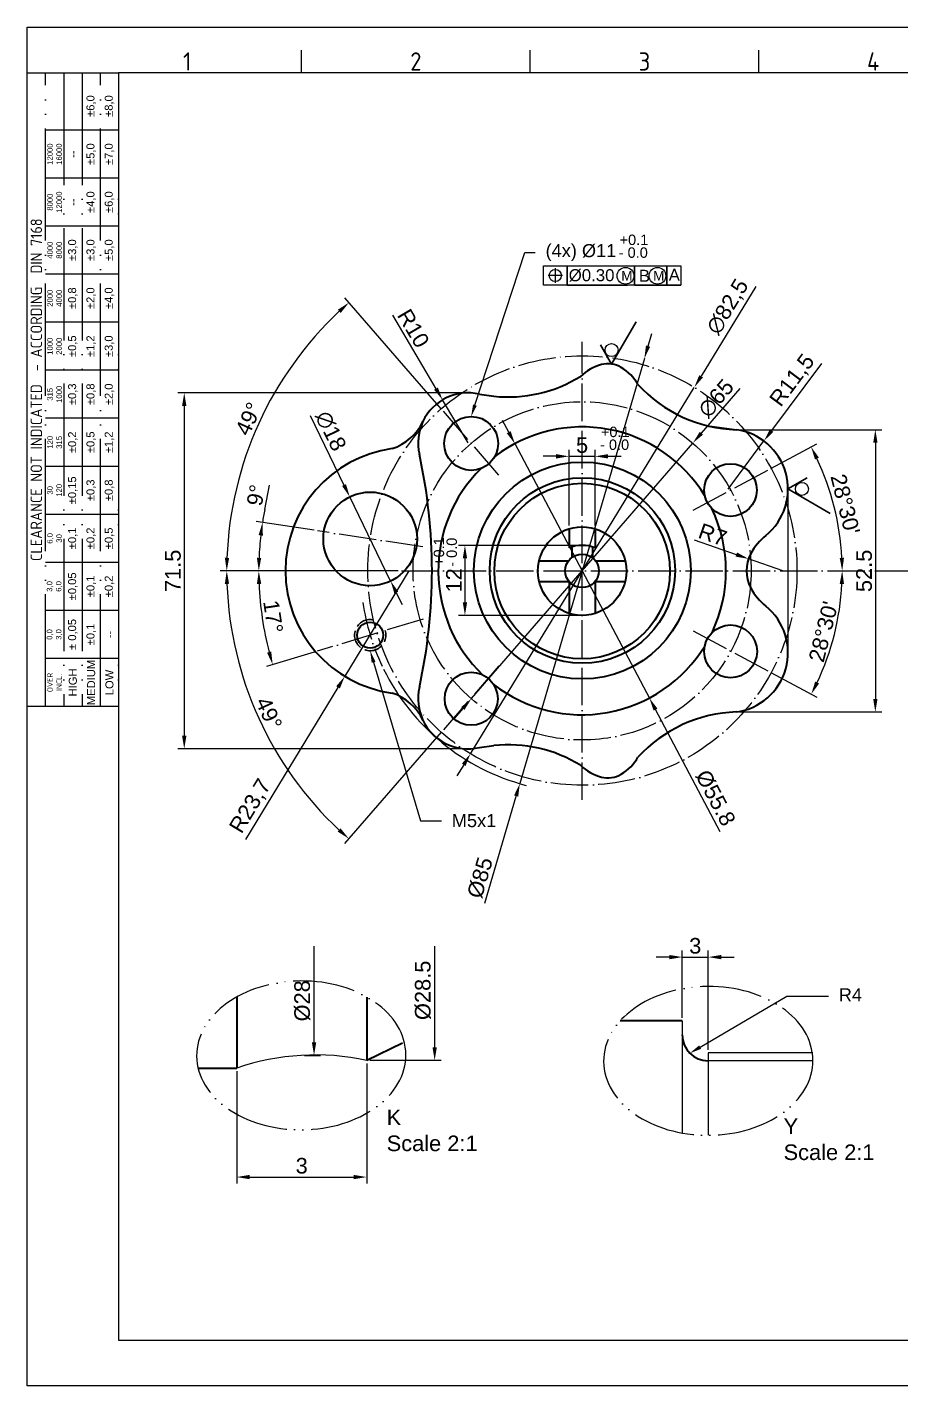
# Model space of a CAD drawing. Header units: millimetres. Extents: x 4780 to 5149, y 1689 to 1950.
# Drawn here: x 4779.5 to 4947.7, y 1689 to 1950.1 of the extents above; entities that cross this region are included whole.
import ezdxf
from ezdxf import colors
from ezdxf.entities.mleader import LeaderData, LeaderLine
from ezdxf.enums import TextEntityAlignment as Align
from ezdxf.math import Vec2, Vec3

# ---------------------------------------------------------------- set-up
doc = ezdxf.new("R2010")
doc.units = ezdxf.units.MM
for name, pattern in [('ACAD_ISO02W100', [15, 12, -3]), ('ACAD_ISO04W100', [30, 24, -3, 0, -3]), ('ACAD_ISO05W100', [33, 24, -3, 0, -3, 0, -3])]:
    doc.linetypes.add(name, pattern=pattern)
for name, color, linetype, lineweight in [('AM_0', 7, 'Continuous', 40), ('AM_4', 1, 'ACAD_ISO04W100', 25), ('AM_5', 3, 'Continuous', 25), ('AM_8', 40, 'ACAD_ISO02W100', 35), ('AM_BOR', 2, 'ACAD_ISO05W100', 35)]:
    doc.layers.add(name, color=color, linetype=linetype, lineweight=lineweight)
doc.styles.add('ACISOTS', font='isocp.shx', dxfattribs={"height": 1})
doc.styles.get("Standard").update_dxf_attribs({"font": 'arial.ttf'})
doc.dimstyles.new('ISO-25', dxfattribs={"dimtxt": 3, "dimasz": 2.5, "dimexe": 1.25, "dimexo": 0.625, "dimtad": 1, "dimtxsty": 'Standard', "dimcen": 2.5, "dimadec": 0, "dimazin": 0, "dimtfac": 1, "dimtmove": 0, "dimatfit": 3, "dimfxl": 1, "dimarcsym": 0})

# ---------------------------------------------------------------- blocks, each defined once
blk = doc.blocks.new('A3 ZTL')
for p, q in [((19.57, 280.82), (19.57, 9.78)), ((401.17, 280.82), (19.57, 280.82)), ((19.57, 9.78), (401.17, 9.78))]:
    blk.add_line(p, q)
at = {"layer": 'AM_BOR', "color": 135, "linetype": 'Continuous', "lineweight": 25}
for p, q in [((0, 0), (0, 290.61)), ((0, 290.61), (410.96, 290.61)), ((410.96, 0), (0, 0))]:
    blk.add_line(p, q, dxfattribs=at)
at = {"layer": 'AM_BOR', "color": 135, "lineweight": 25}
for p, q in [((58.71, 280.82), (58.71, 285.71)), ((107.63, 280.82), (107.63, 285.71)), ((156.56, 280.82), (156.56, 285.71)), ((3.91, 145.3), (3.91, 280.82)), ((7.83, 280.82), (7.83, 145.3)), ((11.74, 280.82), (11.74, 145.3)), ((15.66, 145.3), (15.66, 280.82)), ((19.57, 268.59), (3.91, 268.59)), ((19.57, 258.32), (3.91, 258.32)), ((19.57, 248.04), (3.91, 248.04)), ((19.57, 237.77), (3.91, 237.77)), ((19.57, 227.5), (3.91, 227.5)), ((19.57, 217.22), (3.91, 217.22)), ((19.57, 206.95), (3.91, 206.95)), ((19.57, 196.67), (3.91, 196.67)), ((19.57, 186.4), (3.91, 186.4)), ((19.57, 176.13), (3.91, 176.13)), ((19.57, 165.85), (3.91, 165.85)), ((19.57, 155.58), (3.91, 155.58))]:
    blk.add_line(p, q, dxfattribs=at)
blk.add_lwpolyline([(19.57, 145.3), (0, 145.3), (0, 280.82), (19.57, 280.82)], close=True, dxfattribs=at)
at = {"layer": 'AM_BOR', "color": 135, "lineweight": 25, "style": 'ACISOTS'}
for s, p in [('1', (34.25, 283.27)), ('2', (83.17, 283.27)), ('3', (132.09, 283.27)), ('4', (181.02, 283.27))]:
    blk.add_text(s, height=3.91, dxfattribs=at).set_placement(p, align=Align.MIDDLE)
at = {"layer": 'AM_BOR', "color": 135, "lineweight": 25, "attachment_point": 5, "rotation": 90}
for s, insert, char_height, width in [('±6,0', (13.7, 273.73), 1.712, 10.274), ('±8,0', (17.61, 273.73), 1.712, 10.274), ('12000\\P16000', (5.87, 263.45), 1.174, 10.274), ('±5,0', (13.7, 263.45), 1.712, 10.274), ('±7,0', (17.61, 263.45), 1.712, 10.274), ('--', (9.78, 263.45), 1.712, 10.274), ('8000\\P12000', (5.87, 253.18), 1.174, 10.274), ('--', (9.78, 253.18), 1.712, 10.274), ('±4,0', (13.7, 253.18), 1.712, 10.274), ('±6,0', (17.61, 253.18), 1.712, 10.274), ('{\\Fisocp.shx|c0;CLEARANCE NOT INDICATED  - ACCORDING  DIN 7168}', (1.96, 213.06), 2.4462, 135.5186), ('4000\\P8000', (5.87, 242.91), 1.174, 10.274), ('±3,0', (9.78, 242.91), 1.712, 10.274), ('±3,0', (13.7, 242.91), 1.712, 10.274), ('±5,0', (17.61, 242.91), 1.712, 10.274), ('2000\\P4000', (5.87, 232.63), 1.174, 10.274), ('±0,8', (9.78, 232.63), 1.712, 10.274), ('±2,0', (13.7, 232.63), 1.712, 10.274), ('±4,0', (17.61, 232.63), 1.712, 10.274), ('1000\\P2000', (5.87, 222.36), 1.174, 10.274), ('±0,5', (9.78, 222.36), 1.712, 10.274), ('±1,2', (13.7, 222.36), 1.712, 10.274), ('±3,0', (17.61, 222.36), 1.712, 10.274), ('315\\P1000', (5.87, 212.08), 1.174, 10.274), ('±0,3', (9.78, 212.08), 1.712, 10.274), ('±0,8', (13.7, 212.08), 1.712, 10.274), ('±2,0', (17.61, 212.08), 1.712, 10.274), ('±0,2', (9.78, 201.81), 1.712, 10.274), ('±0,5', (13.7, 201.81), 1.712, 10.274), ('±1,2', (17.61, 201.81), 1.712, 10.274), ('120\\P315', (5.87, 201.81), 1.174, 10.274), ('30\\P120', (5.87, 191.54), 1.174, 10.274), ('±0,15', (9.78, 191.54), 1.712, 10.274), ('±0,3', (13.7, 191.54), 1.712, 10.274), ('±0,8', (17.61, 191.54), 1.712, 10.274), ('±0,1', (9.78, 181.26), 1.712, 10.274), ('±0,2', (13.7, 181.26), 1.712, 10.274), ('±0,5', (17.61, 181.26), 1.712, 10.274), ('6,0\\P30', (5.87, 181.26), 1.174, 10.274), ('3,0\\P6,0', (5.87, 170.99), 1.174, 10.274), ('±0,05', (9.78, 170.99), 1.712, 10.274), ('±0,1', (13.7, 170.99), 1.712, 10.274), ('±0,2', (17.61, 170.99), 1.712, 10.274), ('± 0,05', (9.78, 160.71), 1.712, 10.274), ('\\pt4.69206;±0,1', (13.7, 160.71), 1.7123, 10.274), ('0,0\\P3,0', (5.87, 160.71), 1.174, 10.274), ('--', (17.61, 160.71), 1.712, 10.274), ('MEDIUM', (13.7, 150.44), 1.712, 10.274), ('{\\Fisocp.shx|c0;OVER\\PINCL.}', (5.87, 150.44), 1.1742, 10.274), ('HIGH', (9.78, 150.44), 1.712, 10.274), ('LOW', (17.61, 150.44), 1.712, 10.274)]:
    blk.add_mtext(s, dxfattribs=dict(at, insert=insert, char_height=char_height, width=width))
blk = doc.blocks.new('*D145')
at = {"layer": 'AM_5', "color": 0, "lineweight": -2}
for p, q in [((4916.54, 1880.61), (4909.12, 1872.04)), ((4864.92, 1821.04), (4907.48, 1870.15)), ((4863.28, 1819.15), (4861.64, 1817.26))]:
    blk.add_line(p, q, dxfattribs=at)
at = {"layer": 'AM_5', "color": 0}
for points in [[(4908.81, 1872.31), (4909.44, 1871.77), (4907.48, 1870.15)], [(4862.96, 1819.42), (4863.59, 1818.87), (4864.92, 1821.04)]]:
    blk.add_solid(points, dxfattribs=at)
at = {"layer": 'Defpoints', "color": 0}
for p in [(4907.48, 1870.15), (4864.92, 1821.04)]:
    blk.add_point(p, dxfattribs=at)
at = {"layer": 'AM_5', "color": 0, "insert": (4911.96, 1878.74), "char_height": 3, "attachment_point": 5, "rotation": 49.0856}
blk.add_mtext('∅65', dxfattribs=at)
blk = doc.blocks.new('*D147')
at = {"layer": 'AM_5', "color": 0, "lineweight": -2}
for p, q in [((4863.65, 1879.79), (4808.47, 1879.79)), ((4809.72, 1877.29), (4809.72, 1813.9)), ((4863.65, 1811.4), (4808.47, 1811.4))]:
    blk.add_line(p, q, dxfattribs=at)
at = {"layer": 'AM_5', "color": 0}
for points in [[(4809.3, 1877.29), (4810.14, 1877.29), (4809.72, 1879.79)], [(4809.3, 1813.9), (4810.14, 1813.9), (4809.72, 1811.4)]]:
    blk.add_solid(points, dxfattribs=at)
at = {"layer": 'Defpoints', "color": 0}
for p in [(4864.27, 1879.79), (4809.72, 1811.4), (4864.27, 1811.4)]:
    blk.add_point(p, dxfattribs=at)
at = {"layer": 'AM_5', "color": 0, "insert": (4807.56, 1845.59), "char_height": 3, "attachment_point": 5, "rotation": 90}
blk.add_mtext('71.5', dxfattribs=at)
blk = doc.blocks.new('*D148')
at = {"layer": 'AM_5', "color": 0, "lineweight": -2}
for p, q in [((4916.48, 1872.71), (4943.82, 1872.71)), ((4942.57, 1870.21), (4942.57, 1820.97)), ((4916.48, 1818.47), (4943.82, 1818.47))]:
    blk.add_line(p, q, dxfattribs=at)
at = {"layer": 'AM_5', "color": 0}
for points in [[(4942.16, 1870.21), (4942.99, 1870.21), (4942.57, 1872.71)], [(4942.16, 1820.97), (4942.99, 1820.97), (4942.57, 1818.47)]]:
    blk.add_solid(points, dxfattribs=at)
at = {"layer": 'Defpoints', "color": 0}
for p in [(4915.85, 1872.71), (4915.85, 1818.47), (4942.57, 1818.47)]:
    blk.add_point(p, dxfattribs=at)
at = {"layer": 'AM_5', "color": 0, "insert": (4940.42, 1845.59), "char_height": 3, "attachment_point": 5, "rotation": 90}
blk.add_mtext('52.5', dxfattribs=at)
blk = doc.blocks.new('*D168')
at = {"layer": 'AM_5', "color": 0, "lineweight": -2}
for p, q in [((4881.2, 1867.6), (4878.7, 1867.6)), ((4883.7, 1854.3), (4883.7, 1868.85)), ((4883.7, 1867.6), (4888.7, 1867.6)), ((4888.7, 1854.3), (4888.7, 1868.85)), ((4891.2, 1867.6), (4893.7, 1867.6))]:
    blk.add_line(p, q, dxfattribs=at)
at = {"layer": 'AM_5', "color": 0}
for points in [[(4881.2, 1868.02), (4881.2, 1867.18), (4883.7, 1867.6)], [(4891.2, 1868.02), (4891.2, 1867.18), (4888.7, 1867.6)]]:
    blk.add_solid(points, dxfattribs=at)
at = {"layer": 'Defpoints', "color": 0}
for p in [(4888.7, 1867.6), (4883.7, 1853.68), (4888.7, 1853.68)]:
    blk.add_point(p, dxfattribs=at)
at = {"layer": 'AM_5', "color": 0, "insert": (4886.2, 1869.75), "char_height": 3, "attachment_point": 5}
blk.add_mtext('5', dxfattribs=at)
blk = doc.blocks.new('*D169')
at = {"layer": 'AM_5', "color": 0, "lineweight": -2}
for p, q in [((4859.14, 1876.72), (4840.57, 1898.09)), ((4850.83, 1845.59), (4816.64, 1845.59))]:
    blk.add_line(p, q, dxfattribs=at)
blk.add_arc((4886.2, 1845.59), 68.31, 133.0971, 177.9029, dxfattribs=at)
at = {"layer": 'AM_5', "color": 0}
for points in [[(4839.25, 1895.78), (4839.81, 1895.16), (4841.39, 1897.15)], [(4818.35, 1848.09), (4817.52, 1848.1), (4817.89, 1845.59)]]:
    blk.add_solid(points, dxfattribs=at)
at = {"layer": 'Defpoints', "color": 0}
for p in [(4828.7, 1882.46), (4859.55, 1876.25), (4870.21, 1863.99), (4851.45, 1845.59), (5112.5, 1845.59)]:
    blk.add_point(p, dxfattribs=at)
at = {"layer": 'AM_5', "color": 0, "insert": (4822.08, 1874.81), "char_height": 3, "attachment_point": 5, "rotation": 65.5}
blk.add_mtext('49°', dxfattribs=at)
blk = doc.blocks.new('*D170')
at = {"layer": 'AM_5', "color": 0, "lineweight": -2}
for p, q in [((4850.83, 1845.59), (4816.64, 1845.59)), ((4859.14, 1814.59), (4840.53, 1793.18))]:
    blk.add_line(p, q, dxfattribs=at)
blk.add_arc((4886.09, 1845.59), 68.2, 182.1005, 226.8995, dxfattribs=at)
at = {"layer": 'AM_5', "color": 0}
for points in [[(4817.52, 1843.09), (4818.35, 1843.1), (4817.89, 1845.59)], [(4839.77, 1796.11), (4839.21, 1795.49), (4841.35, 1794.13)]]:
    blk.add_solid(points, dxfattribs=at)
at = {"layer": 'Defpoints', "color": 0}
for p in [(4851.45, 1845.59), (5112.5, 1845.59), (4820.64, 1826.41), (4870.21, 1827.33), (4859.55, 1815.06)]:
    blk.add_point(p, dxfattribs=at)
at = {"layer": 'AM_5', "color": 0, "insert": (4826, 1818.21), "char_height": 3, "attachment_point": 5, "rotation": 294.5}
blk.add_mtext('49°', dxfattribs=at)
blk = doc.blocks.new('*D171')
at = {"layer": 'AM_5', "color": 0, "lineweight": -2}
blk.add_line((4922.45, 1865.25), (4931.33, 1870), dxfattribs=at)
blk.add_arc((4885.73, 1845.59), 50.46, 2.8387, 25.3238, dxfattribs=at)
at = {"layer": 'AM_5', "color": 0}
for points in [[(4930.98, 1866.99), (4931.72, 1867.37), (4930.22, 1869.41)], [(4936.55, 1848.1), (4935.72, 1848.08), (4936.2, 1845.59)]]:
    blk.add_solid(points, dxfattribs=at)
at = {"layer": 'Defpoints', "color": 0}
for p in [(4921.9, 1864.95), (4907.55, 1857.28), (4935.52, 1853.82), (4851.45, 1845.59), (5112.5, 1845.59)]:
    blk.add_point(p, dxfattribs=at)
at = {"layer": 'AM_5', "color": 0, "insert": (4936.78, 1858.4), "char_height": 3, "attachment_point": 5, "rotation": 284.0813}
blk.add_mtext("28%%d30'", dxfattribs=at)
blk = doc.blocks.new('*D172')
at = {"layer": 'AM_5', "color": 0, "lineweight": -2}
blk.add_line((4922.45, 1826.07), (4931.35, 1821.3), dxfattribs=at)
blk.add_arc((4885.97, 1845.59), 50.23, 334.6897, 357.1478, dxfattribs=at)
at = {"layer": 'AM_5', "color": 0}
for points in [[(4935.72, 1843.1), (4936.55, 1843.08), (4936.2, 1845.59)], [(4931.75, 1823.93), (4931.01, 1824.31), (4930.25, 1821.89)]]:
    blk.add_solid(points, dxfattribs=at)
at = {"layer": 'Defpoints', "color": 0}
for p in [(4851.45, 1845.59), (5112.5, 1845.59), (4907.55, 1834.04), (4933.53, 1829.43), (4921.9, 1826.36)]:
    blk.add_point(p, dxfattribs=at)
at = {"layer": 'AM_5', "color": 0, "insert": (4932.6, 1833.9), "char_height": 3, "attachment_point": 5, "rotation": 75.9187}
blk.add_mtext("28%%D30'   ", dxfattribs=at)
blk = doc.blocks.new('*D173')
at = {"layer": 'AM_5', "color": 0, "lineweight": -2}
for p, q in [((4885.57, 1850.49), (4862.43, 1850.49)), ((4863.68, 1847.99), (4863.68, 1839.54)), ((4885.57, 1837.04), (4862.43, 1837.04))]:
    blk.add_line(p, q, dxfattribs=at)
at = {"layer": 'AM_5', "color": 0}
for points in [[(4863.26, 1847.99), (4864.1, 1847.99), (4863.68, 1850.49)], [(4863.26, 1839.54), (4864.1, 1839.54), (4863.68, 1837.04)]]:
    blk.add_solid(points, dxfattribs=at)
at = {"layer": 'Defpoints', "color": 0}
for p in [(4886.2, 1850.49), (4863.68, 1837.04), (4886.2, 1837.04)]:
    blk.add_point(p, dxfattribs=at)
at = {"layer": 'AM_5', "color": 0, "insert": (4861.55, 1843.77), "char_height": 3, "attachment_point": 5, "rotation": 90}
blk.add_mtext('12', dxfattribs=at)
blk = doc.blocks.new('*D174')
at = {"layer": 'AM_5', "color": 0, "lineweight": -2}
for p, q in [((4902.95, 1771.37), (4900.45, 1771.37)), ((4905.45, 1759.73), (4905.45, 1772.62)), ((4905.45, 1771.37), (4910.45, 1771.37)), ((4910.45, 1753.58), (4910.45, 1772.62)), ((4912.95, 1771.37), (4915.45, 1771.37))]:
    blk.add_line(p, q, dxfattribs=at)
at = {"layer": 'AM_5', "color": 0}
for points in [[(4902.95, 1771.78), (4902.95, 1770.95), (4905.45, 1771.37)], [(4912.95, 1771.78), (4912.95, 1770.95), (4910.45, 1771.37)]]:
    blk.add_solid(points, dxfattribs=at)
at = {"layer": 'Defpoints', "color": 0}
for p in [(4910.45, 1771.37), (4905.45, 1759.1), (4910.45, 1752.96)]:
    blk.add_point(p, dxfattribs=at)
at = {"layer": 'AM_5', "color": 0, "insert": (4907.95, 1773.52), "char_height": 3, "attachment_point": 5}
blk.add_mtext('3', dxfattribs=at)
blk = doc.blocks.new('*D178')
at = {"layer": 'AM_5', "color": 0, "lineweight": -2}
for p, q in [((4819.8, 1749.42), (4819.8, 1727.85)), ((4844.8, 1750.91), (4844.8, 1727.85)), ((4822.3, 1729.1), (4842.3, 1729.1))]:
    blk.add_line(p, q, dxfattribs=at)
at = {"layer": 'AM_5', "color": 0}
for points in [[(4822.3, 1729.52), (4822.3, 1728.69), (4819.8, 1729.1)], [(4842.3, 1729.52), (4842.3, 1728.69), (4844.8, 1729.1)]]:
    blk.add_solid(points, dxfattribs=at)
at = {"layer": 'Defpoints', "color": 0}
for p in [(4819.8, 1750.05), (4844.8, 1751.53), (4844.8, 1729.1)]:
    blk.add_point(p, dxfattribs=at)
at = {"layer": 'AM_5', "color": 0, "insert": (4832.3, 1731.26), "char_height": 3, "attachment_point": 5}
blk.add_mtext('3', dxfattribs=at)
blk = doc.blocks.new('*D180')
at = {"layer": 'AM_5', "color": 0, "lineweight": -2}
for p, q in [((4849.76, 1894.71), (4858.11, 1880.6)), ((4864.27, 1870.18), (4859.38, 1878.45))]:
    blk.add_line(p, q, dxfattribs=at)
at = {"layer": 'AM_5', "color": 0}
blk.add_solid([(4858.47, 1880.81), (4857.75, 1880.39), (4859.38, 1878.45)], dxfattribs=at)
at = {"layer": 'Defpoints', "color": 0}
for p in [(4859.38, 1878.45), (4864.27, 1870.18)]:
    blk.add_point(p, dxfattribs=at)
at = {"layer": 'AM_5', "color": 0, "insert": (4853.76, 1892.19), "char_height": 3, "attachment_point": 5, "rotation": 300.6081}
blk.add_mtext('R10', dxfattribs=at)
blk = doc.blocks.new('*D181')
at = {"layer": 'AM_5', "color": 0, "lineweight": -2}
for p, q in [((4932.25, 1885.45), (4922.64, 1872.55)), ((4914.28, 1861.32), (4921.15, 1870.55))]:
    blk.add_line(p, q, dxfattribs=at)
at = {"layer": 'AM_5', "color": 0}
blk.add_solid([(4922.3, 1872.8), (4922.97, 1872.3), (4921.15, 1870.55)], dxfattribs=at)
at = {"layer": 'Defpoints', "color": 0}
for p in [(4921.15, 1870.55), (4914.28, 1861.32)]:
    blk.add_point(p, dxfattribs=at)
at = {"layer": 'AM_5', "color": 0, "insert": (4926.73, 1882.12), "char_height": 3, "attachment_point": 5, "rotation": 53.3286}
blk.add_mtext('R11,5', dxfattribs=at)
blk = doc.blocks.new('*D182')
at = {"layer": 'AM_5', "color": 0, "lineweight": -2}
for p, q in [((4907.73, 1851.55), (4915.84, 1848.72)), ((4924.81, 1845.59), (4918.2, 1847.9))]:
    blk.add_line(p, q, dxfattribs=at)
at = {"layer": 'AM_5', "color": 0}
blk.add_solid([(4915.98, 1849.12), (4915.7, 1848.33), (4918.2, 1847.9)], dxfattribs=at)
at = {"layer": 'Defpoints', "color": 0}
for p in [(4918.2, 1847.9), (4924.81, 1845.59)]:
    blk.add_point(p, dxfattribs=at)
at = {"layer": 'AM_5', "color": 0, "insert": (4911.31, 1852.55), "char_height": 3, "attachment_point": 5, "rotation": 340.7736}
blk.add_mtext('R7', dxfattribs=at)
blk = doc.blocks.new('*D184')
at = {"layer": 'AM_5', "color": 0, "lineweight": -2}
for p, q in [((4825.19, 1857.36), (4826.1, 1862.08)), ((4834.71, 1853.38), (4823.52, 1855.08)), ((4850.83, 1845.59), (4822.8, 1845.59))]:
    blk.add_line(p, q, dxfattribs=at)
for start, end in [(169.0007, 171.3236), (173.6466, 177.677)]:
    blk.add_arc((4885.72, 1845.59), 61.67, start, end, dxfattribs=at)
at = {"layer": 'AM_5', "color": 0}
for points in [[(4824.02, 1852.47), (4824.84, 1852.36), (4824.76, 1854.9)], [(4824.52, 1848.08), (4823.69, 1848.1), (4824.05, 1845.59)]]:
    blk.add_solid(points, dxfattribs=at)
at = {"layer": 'Defpoints', "color": 0}
for p in [(4835.33, 1853.28), (4824.13, 1848.7), (4855.6, 1850.19), (4851.45, 1845.59), (5112.5, 1845.59)]:
    blk.add_point(p, dxfattribs=at)
at = {"layer": 'AM_5', "color": 0, "insert": (4823.53, 1860.13), "char_height": 3, "attachment_point": 5, "rotation": 79.0007}
blk.add_mtext('9°', dxfattribs=at)
blk = doc.blocks.new('*D185')
at = {"layer": 'AM_5', "color": 0, "lineweight": -2}
for p, q in [((4919.63, 1900.25), (4909.08, 1882.99)), ((4864.74, 1810.46), (4907.77, 1880.85)), ((4863.44, 1808.33), (4862.14, 1806.2))]:
    blk.add_line(p, q, dxfattribs=at)
at = {"layer": 'AM_5', "color": 0}
for points in [[(4908.72, 1883.2), (4909.43, 1882.77), (4907.77, 1880.85)], [(4863.09, 1808.55), (4863.8, 1808.11), (4864.74, 1810.46)]]:
    blk.add_solid(points, dxfattribs=at)
at = {"layer": 'Defpoints', "color": 0}
for p in [(4907.77, 1880.85), (4864.74, 1810.46)]:
    blk.add_point(p, dxfattribs=at)
at = {"layer": 'AM_5', "color": 0, "insert": (4914.3, 1896.28), "char_height": 3, "attachment_point": 5, "rotation": 58.5626}
blk.add_mtext('∅82,5', dxfattribs=at)
blk = doc.blocks.new('*D186')
at = {"layer": 'AM_5', "color": 0, "lineweight": -2}
for p, q in [((4852.87, 1845.59), (4840.58, 1825.33)), ((4821.56, 1793.97), (4839.29, 1823.2))]:
    blk.add_line(p, q, dxfattribs=at)
at = {"layer": 'AM_5', "color": 0}
blk.add_solid([(4838.93, 1823.41), (4839.64, 1822.98), (4840.58, 1825.33)], dxfattribs=at)
at = {"layer": 'Defpoints', "color": 0}
for p in [(4852.87, 1845.59), (4840.58, 1825.33)]:
    blk.add_point(p, dxfattribs=at)
at = {"layer": 'AM_5', "color": 0, "insert": (4822.57, 1800.32), "char_height": 3, "attachment_point": 5, "rotation": 58.7574}
blk.add_mtext('R23,7', dxfattribs=at)
blk = doc.blocks.new('*D187')
at = {"layer": 'AM_5', "color": 0, "lineweight": -2}
for p, q in [((4850.83, 1845.59), (4822.8, 1845.59)), ((4834.68, 1829.98), (4825.52, 1827.21))]:
    blk.add_line(p, q, dxfattribs=at)
blk.add_arc((4886.35, 1845.59), 62.3, 182.2995, 194.5176, dxfattribs=at)
at = {"layer": 'AM_5', "color": 0}
for points in [[(4823.69, 1843.09), (4824.52, 1843.1), (4824.05, 1845.59)], [(4826.44, 1830.09), (4825.64, 1829.86), (4826.72, 1827.57)]]:
    blk.add_solid(points, dxfattribs=at)
at = {"layer": 'Defpoints', "color": 0}
for p in [(4851.45, 1845.59), (5112.5, 1845.59), (4824.35, 1839.51), (4855.65, 1836.31), (4835.28, 1830.16)]:
    blk.add_point(p, dxfattribs=at)
at = {"layer": 'AM_5', "color": 0, "insert": (4826.83, 1836.8), "char_height": 3, "attachment_point": 5, "rotation": 278.4085}
blk.add_mtext('17°', dxfattribs=at)
blk = doc.blocks.new('*D188')
at = {"layer": 'AM_5', "color": 0, "lineweight": -2}
for p, q in [((4833.94, 1875.44), (4840.43, 1862.08)), ((4849.4, 1843.64), (4841.53, 1859.83)), ((4850.49, 1841.39), (4851.59, 1839.15))]:
    blk.add_line(p, q, dxfattribs=at)
at = {"layer": 'AM_5', "color": 0}
for points in [[(4840.81, 1862.26), (4840.06, 1861.9), (4841.53, 1859.83)], [(4850.87, 1841.58), (4850.12, 1841.21), (4849.4, 1843.64)]]:
    blk.add_solid(points, dxfattribs=at)
at = {"layer": 'Defpoints', "color": 0}
for p in [(4841.53, 1859.83), (4849.4, 1843.64)]:
    blk.add_point(p, dxfattribs=at)
at = {"layer": 'AM_5', "color": 0, "insert": (4837.88, 1872.46), "char_height": 3, "attachment_point": 5, "rotation": 295.9324}
blk.add_mtext('∅18', dxfattribs=at)
blk = doc.blocks.new('*D190')
at = {"layer": 'AM_5', "color": 0, "lineweight": -2}
for p, q in [((4872.09, 1872.25), (4870.92, 1874.46)), ((4873.26, 1870.04), (4899.14, 1821.15)), ((4912.74, 1795.46), (4900.31, 1818.94))]:
    blk.add_line(p, q, dxfattribs=at)
at = {"layer": 'AM_5', "color": 0}
for points in [[(4872.46, 1872.44), (4871.72, 1872.05), (4873.26, 1870.04)], [(4900.68, 1819.13), (4899.94, 1818.74), (4899.14, 1821.15)]]:
    blk.add_solid(points, dxfattribs=at)
at = {"layer": 'Defpoints', "color": 0}
for p in [(4873.26, 1870.04), (4899.14, 1821.15)]:
    blk.add_point(p, dxfattribs=at)
at = {"layer": 'AM_5', "color": 0, "insert": (4911.84, 1801.95), "char_height": 3, "attachment_point": 5, "rotation": 297.8939}
blk.add_mtext('%%C55.8', dxfattribs=at)
blk = doc.blocks.new('*D194')
at = {"layer": 'AM_5', "color": 0, "lineweight": -2}
for p, q in [((4898.88, 1888.78), (4899.58, 1891.18)), ((4898.17, 1886.39), (4874.23, 1804.71)), ((4867.5, 1781.76), (4873.52, 1802.31))]:
    blk.add_line(p, q, dxfattribs=at)
blk.add_arc((4886.2, 1845.55), 42.56, 206.2931, 255.3434, dxfattribs=at)
at = {"layer": 'AM_5', "color": 0}
for points in [[(4898.48, 1888.9), (4899.28, 1888.67), (4898.17, 1886.39)], [(4873.12, 1802.43), (4873.92, 1802.2), (4874.23, 1804.71)]]:
    blk.add_solid(points, dxfattribs=at)
at = {"layer": 'Defpoints', "color": 0}
for p in [(4898.17, 1886.39), (4874.23, 1804.71)]:
    blk.add_point(p, dxfattribs=at)
at = {"layer": 'AM_5', "color": 0, "insert": (4866.59, 1786.63), "char_height": 3, "attachment_point": 5, "rotation": 73.6605}
blk.add_mtext('%%C85', dxfattribs=at)

msp = doc.modelspace()

# ---------------------------------------------------------------- linework, layer by layer
at = {"layer": 'AM_0'}
for p, q in [((4866.453, 1879.538), (4869.244, 1879.152)), ((4910.248, 1873.488), (4915.851, 1872.714)), ((4883.7, 1853.677), (4883.7, 1850.021)), ((4888.7, 1853.677), (4888.7, 1850.021)), ((4884.2, 1850.195), (4884.2, 1848.129)), ((4888.2, 1850.195), (4888.2, 1848.129)), ((4877.934, 1847.548), (4883.629, 1847.548)), ((4888.77, 1847.548), (4894.465, 1847.548)), ((4877.934, 1843.549), (4883.7, 1843.549)), ((4883.7, 1843.549), (4883.7, 1837.42)), ((4888.7, 1843.549), (4894.465, 1843.549)), ((4888.7, 1843.549), (4888.7, 1837.42)), ((4866.453, 1811.649), (4869.244, 1812.035)), ((4819.801, 1763.696), (4819.801, 1750.046)), ((4844.799, 1763.683), (4844.799, 1751.531)), ((4905.449, 1759.103), (4893.52, 1759.103)), ((4844.799, 1751.531), (4851.697, 1754.881)), ((4812.373, 1750.046), (4819.801, 1750.046))]:
    msp.add_line(p, q, dxfattribs=at)
at = {"layer": 'AM_0', "lineweight": 25}
for p, q in [((4905.449, 1759.103), (4905.449, 1737.567)), ((4930.566, 1752.96), (4910.449, 1752.96)), ((4910.449, 1752.96), (4910.449, 1737.135)), ((4930.566, 1751.436), (4910.449, 1751.436))]:
    msp.add_line(p, q, dxfattribs=at)
at = {"layer": 'AM_0'}
for centre, radius in [((4864.879, 1870.075), 5.185), ((4886.259, 1845.657), 20.845), ((4914.727, 1861.115), 5.05), ((4886.259, 1845.657), 17.822), ((4886.2, 1845.548), 16.864), ((4845.464, 1851.736), 9), ((4886.2, 1845.548), 8.504), ((4886.2, 1845.593), 3.23), ((4845.464, 1833.236), 2.5), ((4914.751, 1830.117), 5.072), ((4864.879, 1821.022), 5.097)]:
    msp.add_circle(centre, radius, dxfattribs=at)
for centre, radius, start, end in [((4892.183, 1876.461), 9.05, 104.47013, 134.08237), ((4891.171, 1880.383), 5, 59.18708, 104.47013), ((4871.972, 1905.491), 26.48, 264.08839, 301.70206), ((4889.096, 1876.904), 9.05, 29.91763, 59.18708), ((4916.685, 1899.421), 26.72, 222.35881, 268.21156), ((4864.274, 1870.176), 9.612, 76.89727, 154.67174), ((4846.548, 1878.566), 10, 288.38972, 334.67174), ((4864.682, 1870.131), 10, 155.05448, 192.39599), ((4886.2, 1845.593), 27.658, 31.44132, 127.33099), ((4914.277, 1861.323), 11.5, 309.08221, 82.1357), ((4852.874, 1845.593), 23.697, 97.69007, 262.30993), ((4753.041, 1845.593), 104.306, 347.60401, 12.39599), ((4886.2, 1845.593), 27.658, 134.77298, 226.20178), ((4886.2, 1845.593), 27.658, 334.56284, 25.6592), ((4928.777, 1843.469), 11.5, 129.08221, 151.83143), ((4886.2, 1843.628), 6.865, 68.64534, 111.35466), ((4924.81, 1845.593), 7, 151.83143, 208.16857), ((4928.777, 1847.718), 11.5, 208.16857, 230.91779), ((4914.277, 1829.864), 11.5, 277.8643, 50.91779), ((4886.2, 1845.593), 27.658, 231.90198, 328.5158), ((4864.682, 1821.056), 10, 167.60401, 204.94552), ((4846.548, 1812.621), 10, 25.32826, 71.61028), ((4916.685, 1791.766), 26.72, 91.78844, 137.64119), ((4864.274, 1821.01), 9.612, 205.32826, 283.10273), ((4871.972, 1785.696), 26.48, 58.29794, 95.91161), ((4889.096, 1814.282), 9.05, 300.81292, 330.08237), ((4892.183, 1814.725), 9.05, 225.91763, 255.52987), ((4891.171, 1810.804), 5, 255.52987, 300.81292), ((4910.449, 1756.436), 5, 180, 270)]:
    msp.add_arc(centre, radius, start, end, dxfattribs=at)
at = {"layer": 'AM_0', "lineweight": 25}
msp.add_arc((4834.989, 1705.535), 47.03, 77.96004, 108.84079, dxfattribs=at)
at = {"layer": 'AM_4', "lineweight": 25, "ltscale": 0.3}
for p, q in [((4886.2, 1801.587), (4886.2, 1889.599)), ((4870.209, 1863.988), (4859.549, 1876.251)), ((4907.555, 1857.275), (4921.899, 1864.954)), ((4851.453, 1845.593), (5112.498, 1845.593)), ((4907.555, 1834.04), (4921.899, 1826.36)), ((4870.209, 1827.327), (4859.549, 1815.064))]:
    msp.add_line(p, q, dxfattribs=at)
at = {"layer": 'AM_4', "ltscale": 0.3}
for p, q in [((4855.601, 1850.189), (4835.326, 1853.283)), ((4855.648, 1836.314), (4835.28, 1830.158))]:
    msp.add_line(p, q, dxfattribs=at)
for centre, radius in [((4886.259, 1845.657), 41.25), ((4886.2, 1845.593), 32.498)]:
    msp.add_circle(centre, radius, dxfattribs=at)
msp.add_arc((4886.2, 1845.548), 42.556, 188.19218, 205.45164, dxfattribs=at)
at = {"layer": 'AM_5', "lineweight": 25}
for p, q in [((4881.051, 1903.735), (4881.051, 1900.956)), ((4882.44, 1902.346), (4879.661, 1902.346)), ((4883.309, 1900.496), (4894.94, 1900.496)), ((4896.297, 1900.496), (4902.488, 1900.496)), ((4902.488, 1900.496), (4905.189, 1900.496))]:
    msp.add_line(p, q, dxfattribs=at)
at = {"layer": 'AM_5', "linetype": 'Continuous', "lineweight": 35}
for p, q in [((4891.882, 1885.332), (4896.568, 1893.449)), ((4891.882, 1885.332), (4889.751, 1889.022)), ((4925.777, 1861.323), (4929.467, 1863.453)), ((4925.777, 1861.323), (4933.894, 1856.636))]:
    msp.add_line(p, q, dxfattribs=at)
at = {"layer": 'AM_5'}
for p, q in [((4925.777, 1861.323), (4925.777, 1829.864)), ((4834.67, 1754.983), (4834.67, 1773.495)), ((4857.86, 1754.031), (4857.86, 1773.495)), ((4832.825, 1752.483), (4835.92, 1752.483)), ((4845.424, 1751.531), (4859.11, 1751.531))]:
    msp.add_line(p, q, dxfattribs=at)
at = {"layer": 'AM_5', "lineweight": 25}
for points in [[(4878.769, 1904.208), (4883.309, 1904.208), (4883.309, 1900.496), (4878.769, 1900.496)], [(4883.309, 1904.208), (4896.297, 1904.208), (4896.297, 1900.496), (4883.309, 1900.496)], [(4896.297, 1904.208), (4902.488, 1904.208), (4902.488, 1900.496), (4896.297, 1900.496)], [(4902.488, 1904.208), (4905.189, 1904.208), (4905.189, 1900.496), (4902.488, 1900.496)]]:
    msp.add_lwpolyline(points, close=True, dxfattribs=at)
for centre, radius in [((4881.051, 1902.346), 1.174), ((4894.546, 1902.302), 1.612), ((4900.678, 1902.302), 1.612)]:
    msp.add_circle(centre, radius, dxfattribs=at)
at = {"layer": 'AM_5'}
for centre in [(4891.868, 1888.018), (4928.463, 1861.336)]:
    msp.add_circle(centre, 1.253, dxfattribs=at)
for points in [[(4834.254, 1754.983), (4835.087, 1754.983), (4834.67, 1752.483)], [(4857.443, 1754.031), (4858.276, 1754.031), (4857.86, 1751.531)]]:
    msp.add_solid(points, dxfattribs=at)
at = {"layer": 'AM_8', "ltscale": 0.3}
msp.add_arc((4845.464, 1833.236), 3, 77.43703, 16.81706, dxfattribs=at)
at = {"layer": 'AM_BOR', "lineweight": 25, "ltscale": 0.5, "extrusion": (0, 0, -1)}
for centre in [(4832.212, 1752.484), (4910.449, 1751.436)]:
    msp.add_ellipse(centre, major_axis=(-20.117, -0.141), ratio=0.7108567, start_param=-3.141592653589793, end_param=3.141592653589793, dxfattribs=at)

# ---------------------------------------------------------------- block references
at = {"linetype": 'ByBlock', "lineweight": 0, "xscale": 0.8984250000000003, "yscale": 0.8984250000000003, "zscale": 0.8984250000000003}
msp.add_blockref('A3 ZTL', (4779.524, 1688.982), dxfattribs=at)

# ---------------------------------------------------------------- texts
at = {"layer": 'AM_0', "char_height": 3, "attachment_point": 1}
for s, width, insert in [('K\\PScale 2:1', 20.90246, (4848.636, 1742.08)), ('Y\\PScale 2:1', 23.02386, (4924.935, 1740.371))]:
    msp.add_mtext_dynamic_manual_height_columns(s, width=width, gutter_width=12.5, heights=[0], dxfattribs=dict(at, insert=insert))
at = {"layer": 'AM_5', "attachment_point": 1}
for s, width, gutter_width, insert, char_height in [('+0.1', 8.73212, 12.5, (4893.405, 1910.209), 2), ('- 0.0', 8.73212, 12.5, (4893.241, 1907.75), 2), ('%%C0.30', 5.48831, 10, (4883.627, 1903.563), 2.3115), ('B', 5.48831, 10, (4897.103, 1903.451), 2.312), ('A', 5.48831, 10, (4902.85, 1903.638), 2.312), ('M', 5.48831, 10, (4893.736, 1903.223), 1.849), ('M', 5.48831, 10, (4899.868, 1903.223), 1.849), ('+0.1', 8.73212, 12.5, (4889.817, 1873.297), 2), ('- 0.0', 8.73212, 12.5, (4889.652, 1870.837), 2)]:
    msp.add_mtext_dynamic_manual_height_columns(s, width=width, gutter_width=gutter_width, heights=[0], dxfattribs=dict(at, insert=insert, char_height=char_height))
at = {"layer": 'AM_5', "char_height": 2, "attachment_point": 1, "rotation": 90}
for s, insert in [('+0.1', (4857.677, 1846.539)), ('- 0.0', (4860.136, 1846.375))]:
    msp.add_mtext_dynamic_manual_height_columns(s, width=8.73212, gutter_width=12.5, heights=[0], dxfattribs=dict(at, insert=insert))
at = {"layer": 'AM_5', "char_height": 3, "attachment_point": 5, "rotation": 90}
for s, insert in [('%%C28.5', (4855.619, 1764.985)), ('%%C28', (4832.43, 1762.974))]:
    msp.add_mtext(s, dxfattribs=dict(at, insert=insert))

# ---------------------------------------------------------------- dimensions: what is measured, and where the dimension line sits
at = {"layer": 'AM_5'}
for p1, p2, picture, middle in [((4864.745, 1810.462), (4907.774, 1880.852), '*D185', (4916.416, 1894.989)), ((4849.4, 1843.643), (4841.528, 1859.83), '*D188', (4835.864, 1871.478))]:
    dim = msp.add_diameter_dim_2p(p1=p1, p2=p2, dimstyle='ISO-25', dxfattribs=at)
    dim.commit()
    dim.dimension.update_dxf_attribs({"geometry": picture, "text_midpoint": middle, "dimtype": 163})
for base, line1, line2, picture, middle in [((4828.697, 1882.462), ((4851.453, 1845.593), (5112.498, 1845.593)), ((4870.209, 1863.988), (4859.549, 1876.251)), '*D169', (4822.08, 1874.814)), ((4824.131, 1848.705), ((4855.601, 1850.189), (4835.326, 1853.283)), ((4851.453, 1845.593), (5112.498, 1845.593)), '*D184', (4823.527, 1860.129)), ((4820.645, 1826.415), ((4870.209, 1827.327), (4859.549, 1815.064)), ((4851.453, 1845.593), (5112.498, 1845.593)), '*D170', (4825.995, 1818.207)), ((4824.35, 1839.508), ((4851.453, 1845.593), (5112.498, 1845.593)), ((4855.648, 1836.314), (4835.28, 1830.158)), '*D187', (4826.83, 1836.795))]:
    dim = msp.add_angular_dim_2l(base=base, line1=line1, line2=line2, dimstyle='ISO-25', dxfattribs=at)
    dim.commit()
    dim.dimension.update_dxf_attribs({"geometry": picture, "text_midpoint": middle})
dim = msp.add_radius_dim(center=(4864.274, 1870.176), mpoint=(4859.38, 1878.449), text='R10', dimstyle='ISO-25', dxfattribs=at)
dim.commit()
dim.dimension.update_dxf_attribs({"geometry": '*D180', "text_midpoint": (4851.899, 1891.095), "dimtype": 164})
for p1, p2, text, picture, middle in [((4898.172, 1886.386), (4874.228, 1804.711), '%%C85', '*D194', (4868.742, 1785.999)), ((4873.261, 1870.038), (4899.139, 1821.149), '%%C55.8', '*D190', (4909.857, 1800.901))]:
    dim = msp.add_diameter_dim_2p(p1=p1, p2=p2, text=text, dimstyle='ISO-25', dxfattribs=at)
    dim.commit()
    dim.dimension.update_dxf_attribs({"geometry": picture, "text_midpoint": middle, "dimtype": 163})
for center, mpoint, picture, middle in [((4914.277, 1861.323), (4921.145, 1870.546), '*D181', (4928.681, 1880.667)), ((4852.874, 1845.593), (4840.583, 1825.333), '*D186', (4824.645, 1799.06))]:
    dim = msp.add_radius_dim(center=center, mpoint=mpoint, dimstyle='ISO-25', dxfattribs=at)
    dim.commit()
    dim.dimension.update_dxf_attribs({"geometry": picture, "text_midpoint": middle, "dimtype": 164})
dim = msp.add_diameter_dim_2p(p1=(4864.916, 1821.035), p2=(4907.483, 1870.152), dimstyle='ISO-25', dxfattribs=at)
dim.commit()
dim.dimension.update_dxf_attribs({"geometry": '*D145', "text_midpoint": (4911.958, 1878.735)})
for base, p1, p2, text, picture, middle in [((4809.721, 1811.399), (4864.274, 1879.788), (4864.274, 1811.399), '71.5', '*D147', (4807.564, 1845.593)), ((4942.573, 1818.472), (4915.851, 1872.714), (4915.851, 1818.472), '52.5', '*D148', (4940.416, 1845.593)), ((4863.68, 1837.045), (4886.2, 1850.493), (4886.2, 1837.045), '12', '*D173', (4861.549, 1843.769))]:
    dim = msp.add_linear_dim(base=base, p1=p1, p2=p2, angle=90, text=text, dimstyle='ISO-25', dxfattribs=at)
    dim.commit()
    dim.dimension.update_dxf_attribs({"geometry": picture, "text_midpoint": middle})
for base, line2, text, picture, middle in [((4935.523, 1853.825), ((4907.555, 1857.275), (4921.899, 1864.954)), "28%%d30'", '*D171', (4936.775, 1858.396)), ((4933.526, 1829.428), ((4907.555, 1834.04), (4921.899, 1826.36)), "28%%D30'   ", '*D172', (4932.597, 1833.899))]:
    dim = msp.add_angular_dim_2l(base=base, line1=((4851.453, 1845.593), (5112.498, 1845.593)), line2=line2, text=text, dimstyle='ISO-25', dxfattribs=at)
    dim.commit()
    dim.dimension.update_dxf_attribs({"geometry": picture, "text_midpoint": middle})
dim = msp.add_linear_dim(base=(4888.7, 1867.6), p1=(4883.7, 1853.677), p2=(4888.7, 1853.677), dimstyle='ISO-25', dxfattribs=at)
dim.commit()
dim.dimension.update_dxf_attribs({"geometry": '*D168', "text_midpoint": (4886.2, 1869.751)})
dim = msp.add_radius_dim(center=(4924.81, 1845.593), mpoint=(4918.201, 1847.898), dimstyle='ISO-25', dxfattribs=at)
dim.commit()
dim.dimension.update_dxf_attribs({"geometry": '*D182', "text_midpoint": (4911.305, 1852.554)})
for base, p1, p2, picture, middle in [((4910.449, 1771.367), (4905.449, 1759.103), (4910.449, 1752.96), '*D174', (4907.949, 1773.524)), ((4844.799, 1729.102), (4819.801, 1750.046), (4844.799, 1751.531), '*D178', (4832.3, 1731.26))]:
    dim = msp.add_linear_dim(base=base, p1=p1, p2=p2, text='3', dimstyle='ISO-25', dxfattribs=at)
    dim.commit()
    dim.dimension.update_dxf_attribs({"geometry": picture, "text_midpoint": middle})

# ---------------------------------------------------------------- leaders
ml = msp.add_multileader_mtext('Standard', dxfattribs=at)
ml.set_content('(4x) %%C11', color=256)
ml.set_leader_properties()
ml.build(insert=Vec2(0, 0))
ml.multileader.update_dxf_attribs({"arrow_head_size": 2.3})
ctx = ml.context
ctx.base_point, ctx.char_height, ctx.arrow_head_size, ctx.plane_origin = Vec3(4877.184, 1906.76), 2.5, 2.3, Vec3(4864.879, 1875.26)
notes = []
notes.append((ctx, [(0, (1, 1, 0), (4875.184, 1906.76), (1, 0), 2, [(0, [(4864.879, 1875.26)], 0, [])])]))
ctx.mtext.insert, ctx.mtext.flow_direction = Vec3(4879.184, 1908.377), 5
ml = msp.add_multileader_mtext('Standard', dxfattribs=at)
ml.set_content('M5x1', color=256)
ml.set_leader_properties()
ml.build(insert=Vec2(0, 0))
ml.multileader.update_dxf_attribs({"arrow_head_size": 2.3})
ctx = ml.context
ctx.base_point, ctx.char_height, ctx.arrow_head_size, ctx.plane_origin = Vec3(4859.158, 1797.57), 2.5, 2.3, Vec3(4845.464, 1830.236)
notes.append((ctx, [(0, (1, 1, 0), (4855.158, 1797.57), (1, 0), 4, [(0, [(4845.464, 1830.236)], 0, [])])]))
ctx.mtext.insert, ctx.mtext.flow_direction = Vec3(4861.158, 1798.841), 5
ml = msp.add_multileader_mtext('Standard', dxfattribs=at)
ml.set_content('R4', color=256)
ml.set_leader_properties()
ml.build(insert=Vec2(0, 0))
ml.multileader.update_dxf_attribs({"arrow_head_size": 2.3})
ctx = ml.context
ctx.base_point, ctx.char_height, ctx.arrow_head_size, ctx.plane_origin = Vec3(4933.547, 1763.874), 2.5, 2.3, Vec3(4906.913, 1752.9)
notes.append((ctx, [(0, (1, 1, 0), (4925.547, 1763.874), (1, 0), 8, [(0, [(4906.913, 1752.9)], 0, [])])]))
ctx.mtext.insert, ctx.mtext.flow_direction = Vec3(4935.547, 1765.374), 5
for ctx, leaders in notes:
    for number, flags, end, landing, length, lines in leaders:
        leader = LeaderData()
        leader.index, (leader.has_last_leader_line, leader.has_dogleg_vector, leader.attachment_direction) = number, flags
        leader.last_leader_point, leader.dogleg_vector, leader.dogleg_length = Vec3(end), Vec3(landing), length
        for number, points, colour, breaks in lines:
            line = LeaderLine()
            line.index, line.vertices, line.color, line.breaks = number, Vec3.list(points), colors.encode_raw_color(colour), breaks
            leader.lines.append(line)
        ctx.leaders.append(leader)

doc.saveas('drawing.dxf')
